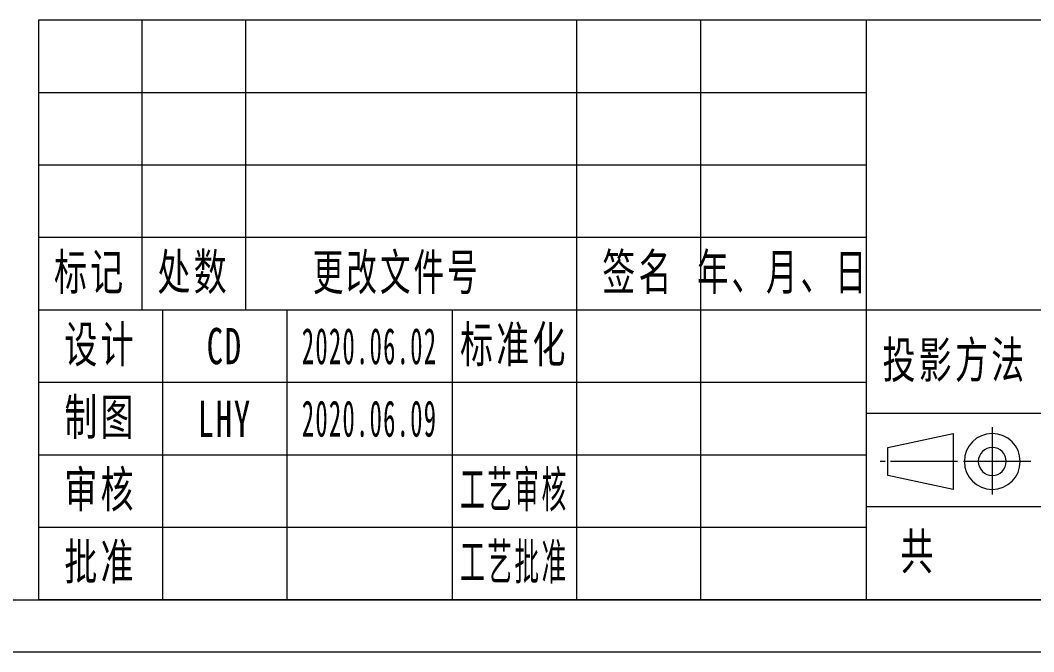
# Model space of a CAD drawing. Header units: millimetres. Extents: x -15766 to 80009, y -9701 to 15159.
# Drawn here: x -13357.4 to -13161.5, y 11134.1 to 11256.1 of the extents above; entities that cross this region are included whole.
import ezdxf

# ---------------------------------------------------------------- set-up
doc = ezdxf.new("R2010")
doc.units = ezdxf.units.MM
doc.linetypes.add('CENTER-HOKUTO_1', pattern=[16, 13, -1, 1, -1])
for name, color, linetype, lineweight in [('CDRAFT0', 7, 'Continuous', 18), ('title_frame', 7, 'Continuous', 18), ('尺寸线层', 3, 'Continuous', 18), ('粗实线层_1', 7, 'Continuous', 15), ('细实线层', 7, 'Continuous', 18)]:
    doc.layers.add(name, color=color, linetype=linetype, lineweight=lineweight)
doc.styles.add('UserTxtStyle1', font='', dxfattribs={"width": 0.618357})
doc.styles.add('UserTxtStyle2', font='', dxfattribs={"width": 0.634692})
doc.styles.add('标准', font='', dxfattribs={"width": 0.667})
doc.styles.get('UserTxtStyle1').set_extended_font_data('宋体')
doc.styles.get('UserTxtStyle2').set_extended_font_data('宋体')
doc.styles.get('标准').set_extended_font_data('宋体')

# ---------------------------------------------------------------- blocks, each defined once
blk = doc.blocks.new('*X37')
at = {"layer": 'CDRAFT0'}
blk.add_line((0, 0), (420, 0), dxfattribs=at)
at = {"layer": '粗实线层_1'}
blk.add_line((25, 5), (415, 5), dxfattribs=at)

msp = doc.modelspace()

# ---------------------------------------------------------------- linework, layer by layer
at = {"layer": '粗实线层_1'}
for p, q in [((-12993.89416, 11256.10436), (-13353.89416, 11256.10436)), ((-13353.89416, 11256.10436), (-13353.89416, 11144.10436)), ((-13193.89416, 11256.10436), (-13193.89416, 11144.10436)), ((-13093.89416, 11200.10436), (-13353.89416, 11200.10436)), ((-13273.89416, 11200.10436), (-13273.89416, 11144.10436)), ((-13193.89416, 11186.10436), (-13353.89416, 11186.10436)), ((-13193.89416, 11172.10436), (-13353.89416, 11172.10436)), ((-13093.89416, 11162.10436), (-13193.89416, 11162.10436)), ((-13193.89416, 11158.10436), (-13353.89416, 11158.10436)), ((-12993.89416, 11144.10436), (-13353.89416, 11144.10436))]:
    msp.add_line(p, q, dxfattribs=at)
at = {"layer": '细实线层'}
for p, q in [((-13333.89416, 11256.10436), (-13333.89416, 11200.10436)), ((-13313.89416, 11256.10436), (-13313.89416, 11200.10436)), ((-13249.89416, 11256.10436), (-13249.89416, 11144.10436)), ((-13225.89416, 11256.10436), (-13225.89416, 11144.10436)), ((-13193.89416, 11242.10436), (-13353.89416, 11242.10436)), ((-13193.89416, 11228.10436), (-13353.89416, 11228.10436)), ((-13193.89416, 11214.10436), (-13353.89416, 11214.10436)), ((-13329.89416, 11200.10436), (-13329.89416, 11144.10436)), ((-13305.89416, 11200.10436), (-13305.89416, 11144.10436)), ((-13093.89416, 11180.10436), (-13193.89416, 11180.10436))]:
    msp.add_line(p, q, dxfattribs=at)
at = {"layer": '细实线层', "color": 2, "linetype": 'CENTER-HOKUTO_1', "lineweight": 18}
for p, q in [((-13169.49791, 11177.50402), (-13169.49791, 11163.55042)), ((-13176.19808, 11170.86202), (-13192.1142, 11170.86202)), ((-13162.07323, 11170.86202), (-13175.98454, 11170.86202))]:
    msp.add_line(p, q, dxfattribs=at)
at = {"layer": '细实线层', "color": 3}
for p, q in [((-13189.69082, 11173.56202), (-13177.03672, 11176.26202)), ((-13177.03672, 11176.26202), (-13177.03672, 11165.46202)), ((-13189.69082, 11168.16202), (-13189.69082, 11173.56202)), ((-13177.03672, 11165.46202), (-13189.69082, 11168.16202))]:
    msp.add_line(p, q, dxfattribs=at)
for radius in [5.4, 2.7]:
    msp.add_arc((-13169.49791, 11170.86202), radius, 0, 359.9893827, dxfattribs=at)

# ---------------------------------------------------------------- block references
at = {"layer": 'title_frame', "xscale": 2, "yscale": 2, "zscale": 2}
msp.add_blockref('*X37', (-13823.89416, 11134.10436), dxfattribs=at)

# ---------------------------------------------------------------- texts
at = {"layer": '尺寸线层', "char_height": 7, "attachment_point": 5, "line_spacing_factor": 1.15057}
for s, insert, width, style in [('\\T1.1;标记', (-13343.89416, 11207.10436), 36, '标准'), ('\\T1.1;处数', (-13323.89416, 11207.10436), 36, '标准'), ('\\T1.1;更改文件号', (-13284.62732, 11207.05638), 60, 'UserTxtStyle1'), ('\\T1.1;签名', (-13237.89416, 11207.10436), 44, '标准'), ('\\T1.1;年、月、日', (-13209.89416, 11207.10436), 60, 'UserTxtStyle2'), ('\\T1.1;设计', (-13341.89416, 11193.10436), 44, '标准'), ('\\T1.1;标准化', (-13261.89416, 11193.10436), 44, '标准'), ('{\\T1.1;CD}', (-13317.89416, 11193.10436), 44, '标准'), ('{\\W0.5;\\T1.1;2020.06.02}', (-13289.89416, 11193.10436), 32, '标准'), ('\\T1.1;投影方法', (-13176.70417, 11190.10436), 44, '标准'), ('\\T1.1;制图', (-13341.89416, 11179.10436), 44, '标准'), ('{\\T1.1;LHY}', (-13317.89416, 11179.10436), 44, '标准'), ('{\\W0.5;\\T1.1;2020.06.09}', (-13289.89416, 11179.10436), 32, '标准'), ('\\T1.1;审核', (-13341.89416, 11165.10436), 44, '标准'), ('{\\W0.5;\\T1.1;工艺审核}', (-13261.89416, 11165.10436), 44, '标准'), ('\\T1.1;共', (-13183.7515, 11153.10436), 16, '标准'), ('{\\T1.1;批准}', (-13341.89416, 11151.10436), 44, '标准'), ('{\\W0.5;\\T1.1;工艺批准}', (-13261.89416, 11151.10436), 44, '标准')]:
    msp.add_mtext(s, dxfattribs=dict(at, insert=insert, width=width, style=style))

doc.saveas('drawing.dxf')
